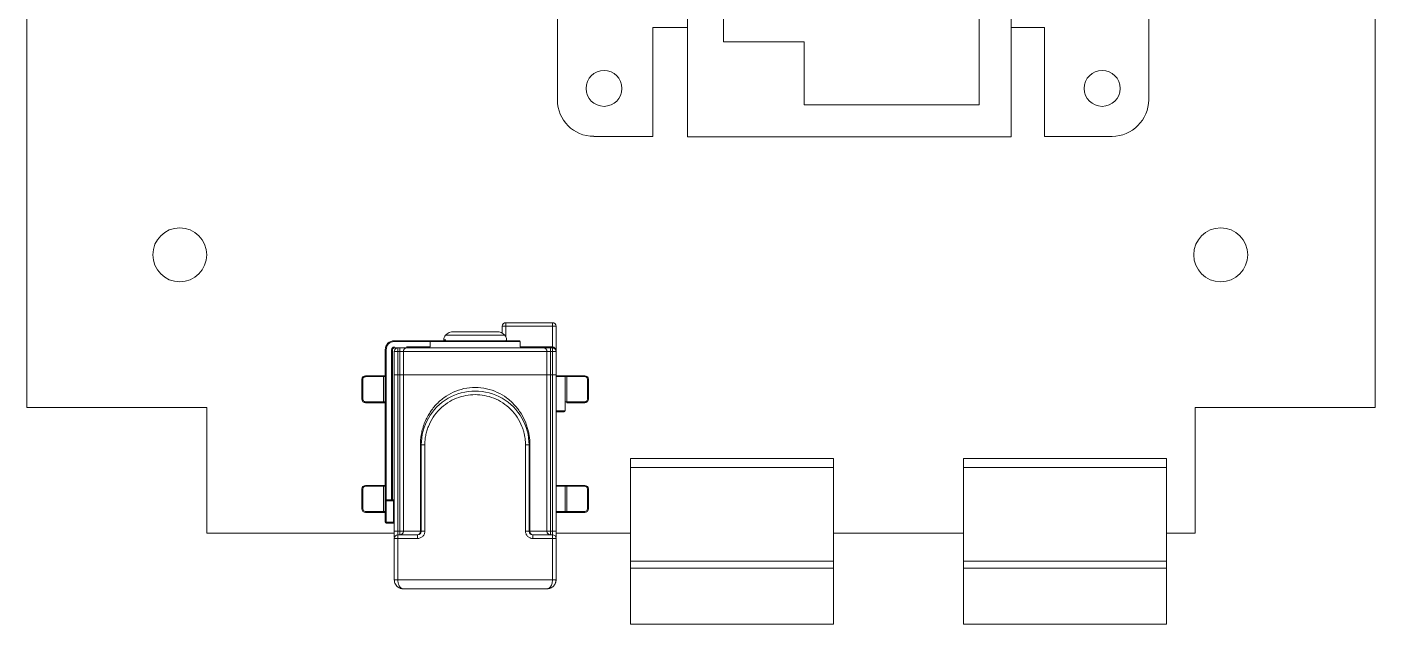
# Model space of a CAD drawing. Header units: millimetres. Extents: x 6 to 81, y 4 to 160.
# Drawn here: x 6.5 to 81.5, y 4 to 37.2 of the extents above; entities that cross this region are included whole.
import ezdxf

# ---------------------------------------------------------------- set-up
doc = ezdxf.new("R2010")
doc.units = ezdxf.units.MM

msp = doc.modelspace()

# ---------------------------------------------------------------- linework, layer by layer
at = {"color": 7, "linetype": 'Continuous', "lineweight": 15}
for p, q in [((6.483, 16.023), (6.483, 149.023)), ((81.483, 149.023), (81.483, 16.023)), ((68.89, 82.573), (68.89, 33.139)), ((35.997, 33.12), (35.997, 76.207)), ((43.236, 31.078), (43.236, 62.267)), ((61.233, 62.267), (61.233, 31.078)), ((45.231, 36.36), (45.231, 61.607)), ((59.455, 61.607), (59.455, 32.86)), ((43.236, 37.146), (41.305, 37.146)), ((41.305, 37.146), (41.305, 31.101)), ((63.098, 37.146), (61.233, 37.146)), ((63.098, 31.101), (63.098, 37.146)), ((45.231, 36.36), (49.731, 36.36)), ((49.731, 36.36), (49.731, 32.86)), ((59.455, 32.86), (49.731, 32.86)), ((41.305, 31.101), (38.015, 31.101)), ((61.233, 31.078), (43.236, 31.078)), ((66.852, 31.101), (63.098, 31.101)), ((32.919, 20.535), (35.919, 20.535)), ((32.919, 20.535), (32.919, 20.154)), ((33.119, 20.735), (33.119, 19.96)), ((33.119, 20.735), (35.719, 20.735)), ((35.719, 19.335), (35.719, 20.735)), ((35.919, 19.135), (35.919, 20.535)), ((30.392, 19.735), (26.919, 19.735)), ((26.919, 19.735), (26.919, 19.685)), ((28.919, 19.685), (28.919, 19.385)), ((32.869, 19.735), (32.446, 19.735)), ((33.919, 19.385), (33.919, 19.685)), ((26.419, 19.235), (26.419, 9.635)), ((26.469, 19.235), (26.419, 19.235)), ((26.469, 9.585), (26.469, 19.235)), ((26.819, 19.235), (26.769, 19.235)), ((26.819, 10.885), (26.819, 19.235)), ((26.919, 19.385), (26.919, 19.335)), ((26.919, 19.335), (27.423, 19.335)), ((26.919, 9.135), (26.919, 19.135)), ((26.919, 19.135), (27.423, 19.135)), ((27.119, 8.935), (27.119, 19.335)), ((27.224, 8.935), (27.224, 19.335)), ((27.423, 19.135), (27.423, 9.135)), ((28.969, 19.335), (29.869, 19.335)), ((35.719, 19.335), (33.119, 19.335)), ((35.414, 9.135), (35.414, 19.135)), ((35.414, 19.135), (35.919, 19.135)), ((35.614, 19.335), (35.614, 8.935)), ((35.719, 19.335), (35.719, 8.935)), ((35.919, 19.135), (35.919, 9.135)), ((25.119, 17.585), (25.119, 16.485)), ((25.119, 17.585), (25.169, 17.585)), ((25.169, 17.585), (25.169, 16.485)), ((26.442, 17.785), (25.319, 17.785)), ((25.319, 17.785), (25.319, 17.735)), ((25.319, 17.735), (26.413, 17.735)), ((26.319, 16.285), (26.319, 17.785)), ((26.919, 17.835), (27.423, 17.835)), ((35.919, 17.835), (35.414, 17.835)), ((35.919, 17.735), (37.519, 17.735)), ((36.069, 17.785), (36.069, 17.785)), ((36.369, 17.785), (36.369, 17.785)), ((36.419, 17.735), (36.419, 15.835)), ((37.519, 17.785), (36.519, 17.785)), ((36.519, 17.785), (36.519, 16.285)), ((37.519, 17.735), (37.519, 17.785)), ((37.669, 16.485), (37.669, 17.585)), ((37.669, 17.585), (37.719, 17.585)), ((37.719, 16.485), (37.719, 17.585)), ((16.483, 16.023), (6.483, 16.023)), ((16.483, 9.023), (16.483, 16.023)), ((25.169, 16.485), (25.119, 16.485)), ((25.319, 16.335), (26.413, 16.335)), ((25.319, 16.335), (25.319, 16.285)), ((25.319, 16.285), (26.319, 16.285)), ((35.919, 15.835), (36.419, 15.835)), ((36.419, 16.335), (37.519, 16.335)), ((36.519, 16.285), (37.519, 16.285)), ((37.519, 16.335), (37.519, 16.285)), ((37.669, 16.485), (37.719, 16.485)), ((81.483, 16.023), (71.483, 16.023)), ((71.483, 16.023), (71.483, 9.023)), ((28.619, 13.935), (28.371, 13.935)), ((28.371, 9.135), (28.371, 13.935)), ((28.419, 13.935), (28.419, 9.135)), ((28.619, 13.935), (28.619, 9.135)), ((34.219, 9.135), (34.219, 13.935)), ((34.219, 13.935), (34.466, 13.935)), ((34.419, 9.135), (34.419, 13.935)), ((34.466, 13.935), (34.466, 9.135)), ((40.057, 13.176), (51.357, 13.176)), ((40.057, 3.976), (40.057, 13.176)), ((51.357, 3.976), (51.357, 13.176)), ((58.584, 13.176), (69.884, 13.176)), ((58.584, 3.976), (58.584, 13.176)), ((69.884, 3.976), (69.884, 13.176)), ((51.357, 12.676), (40.057, 12.676)), ((69.884, 12.676), (58.584, 12.676)), ((25.119, 11.485), (25.119, 10.385)), ((25.119, 11.485), (25.169, 11.485)), ((25.169, 10.385), (25.169, 11.485)), ((26.442, 11.685), (25.319, 11.685)), ((25.319, 11.685), (25.319, 11.635)), ((25.319, 11.635), (26.413, 11.635)), ((26.319, 10.185), (26.319, 11.685)), ((35.919, 11.635), (37.519, 11.635)), ((36.069, 11.685), (36.069, 11.685)), ((36.369, 11.685), (36.369, 11.685)), ((36.419, 10.235), (36.419, 11.635)), ((37.519, 11.685), (36.519, 11.685)), ((36.519, 11.685), (36.519, 10.185)), ((37.519, 11.635), (37.519, 11.685)), ((37.669, 11.485), (37.669, 10.385)), ((37.669, 11.485), (37.719, 11.485)), ((37.719, 10.385), (37.719, 11.485)), ((26.419, 10.835), (26.919, 10.835)), ((26.469, 10.885), (26.869, 10.885)), ((26.869, 9.585), (26.869, 10.885)), ((25.169, 10.385), (25.119, 10.385)), ((26.419, 10.235), (25.319, 10.235)), ((25.319, 10.235), (25.319, 10.185)), ((25.319, 10.185), (26.319, 10.185)), ((37.519, 10.235), (35.919, 10.235)), ((36.519, 10.185), (37.519, 10.185)), ((37.519, 10.185), (37.519, 10.235)), ((37.719, 10.385), (37.669, 10.385)), ((26.919, 9.023), (16.483, 9.023)), ((26.919, 9.635), (26.419, 9.635)), ((26.469, 9.585), (26.869, 9.585)), ((27.423, 9.135), (26.919, 9.135)), ((28.371, 9.135), (28.619, 9.135)), ((34.219, 9.135), (34.466, 9.135)), ((35.919, 9.135), (35.414, 9.135)), ((40.057, 9.023), (35.919, 9.023)), ((58.584, 9.023), (51.357, 9.023)), ((71.483, 9.023), (69.884, 9.023)), ((28.219, 8.735), (26.919, 8.735)), ((26.919, 6.435), (26.919, 8.735)), ((27.119, 8.935), (27.119, 6.435)), ((28.219, 8.935), (27.119, 8.935)), ((28.219, 8.735), (28.219, 8.935)), ((35.719, 8.935), (34.619, 8.935)), ((34.619, 8.735), (34.619, 8.935)), ((35.919, 8.735), (34.619, 8.735)), ((35.719, 6.435), (35.719, 8.935)), ((35.919, 8.735), (35.919, 6.435)), ((40.057, 7.476), (51.357, 7.476)), ((51.357, 7.076), (40.057, 7.076)), ((58.584, 7.476), (69.884, 7.476)), ((69.884, 7.076), (58.584, 7.076)), ((35.919, 6.435), (26.919, 6.435)), ((35.419, 5.935), (27.419, 5.935)), ((40.057, 3.976), (51.357, 3.976)), ((58.584, 3.976), (69.884, 3.976))]:
    msp.add_line(p, q, dxfattribs=at)
at = {"color": 8, "linetype": 'Continuous', "lineweight": 15}
for p, q in [((26.919, 19.685), (28.919, 19.685)), ((29.78, 19.787), (29.67, 19.787)), ((33.119, 19.735), (33.119, 19.735)), ((26.769, 19.235), (26.769, 10.885)), ((28.919, 19.385), (27.606, 19.385)), ((33.919, 19.385), (35.719, 19.385))]:
    msp.add_line(p, q, dxfattribs=at)
at = {"color": 8, "linetype": 'Continuous', "lineweight": 15, "flags": 128}
for points in [[(33.919, 19.685), (33.862, 19.685), (33.681, 19.685), (33.385, 19.685), (32.988, 19.685), (32.512, 19.685), (31.98, 19.685), (31.419, 19.685), (30.858, 19.685), (30.326, 19.685), (29.85, 19.685), (29.453, 19.685), (29.157, 19.685), (28.976, 19.685), (28.919, 19.685)], [(31.419, 20.035), (30.974, 20.035), (30.563, 20.035), (30.215, 20.035), (29.956, 20.035), (29.806, 20.035), (29.772, 20.035)], [(33.066, 20.035), (33.032, 20.035), (32.881, 20.035), (32.623, 20.035), (32.275, 20.035), (31.863, 20.035), (31.419, 20.035)]]:
    msp.add_lwpolyline(points, dxfattribs=at)
at = {"color": 7, "linetype": 'Continuous', "lineweight": 15, "flags": 128}
for points in [[(32.619, 20.235), (32.546, 20.235), (32.338, 20.235), (32.019, 20.235), (31.627, 20.235), (31.21, 20.235), (30.819, 20.235), (30.5, 20.235), (30.291, 20.235), (30.219, 20.235)], [(35.414, 19.135), (35.316, 19.135), (35.094, 19.135), (34.753, 19.135), (34.306, 19.135), (33.766, 19.135), (33.151, 19.135), (32.481, 19.135), (31.777, 19.135), (31.061, 19.135), (30.357, 19.135), (29.686, 19.135), (29.071, 19.135), (28.532, 19.135), (28.085, 19.135), (27.744, 19.135), (27.521, 19.135), (27.423, 19.135)], [(35.414, 17.835), (35.316, 17.835), (35.094, 17.835), (34.753, 17.835), (34.306, 17.835), (33.766, 17.835), (33.151, 17.835), (32.481, 17.835), (31.777, 17.835), (31.061, 17.835), (30.357, 17.835), (29.686, 17.835), (29.071, 17.835), (28.532, 17.835), (28.085, 17.835), (27.744, 17.835), (27.521, 17.835), (27.423, 17.835)], [(27.423, 17.835), (27.521, 17.835), (27.744, 17.835), (28.085, 17.835), (28.532, 17.835), (29.071, 17.835), (29.686, 17.835), (30.357, 17.835), (31.061, 17.835), (31.777, 17.835), (32.481, 17.835), (33.151, 17.835), (33.766, 17.835), (34.306, 17.835), (34.753, 17.835), (35.094, 17.835), (35.316, 17.835), (35.414, 17.835)], [(27.423, 9.135), (27.452, 9.135), (27.508, 9.135), (27.59, 9.135), (27.698, 9.135), (27.831, 9.135), (27.989, 9.135), (28.169, 9.135), (28.371, 9.135)], [(34.466, 9.135), (34.669, 9.135), (34.849, 9.135), (35.006, 9.135), (35.139, 9.135), (35.247, 9.135), (35.329, 9.135), (35.385, 9.135), (35.414, 9.135)]]:
    msp.add_lwpolyline(points, dxfattribs=at)
at = {"color": 7, "linetype": 'Continuous', "lineweight": 15}
for centre, radius in [((38.587, 33.768), 1), ((66.299, 33.768), 1), ((14.986, 24.511), 1.5), ((72.898, 24.511), 1.5)]:
    msp.add_circle(centre, radius, dxfattribs=at)
for centre, radius, start, end in [((38.015, 33.12), 2.018, 180.00001, 270.00001), ((66.852, 33.139), 2.038, 270.00001, 0.00001), ((33.119, 20.535), 0.2, 90.00001, 180.00001), ((33.119, 20.535), 0.2, 90.00001, 180.00001), ((35.719, 20.535), 0.2, 0.00001, 90.00001), ((35.719, 20.535), 0.2, 0.00001, 90.00001), ((26.919, 19.235), 0.5, 90.00001, 180.00001), ((28.969, 19.685), 0.05, 90.00001, 180.00001), ((30.07, 19.768), 0.4, 138.1897, 177.27061), ((29.72, 19.785), 0.05, 177.27061, 270.00001), ((30.219, 19.635), 0.6, 90.00001, 138.1897), ((32.619, 19.635), 0.6, 41.81032, 90.00001), ((32.768, 19.768), 0.4, 2.72941, 41.81032), ((33.118, 19.785), 0.05, 270.00001, 2.72941), ((33.869, 19.685), 0.05, 0.00001, 90.00001), ((26.919, 19.235), 0.1, 90.00001, 180.00001), ((27.119, 19.135), 0.2, 90.00001, 180.00001), ((27.119, 19.135), 0.2, 90.00001, 180.00001), ((27.623, 19.135), 0.2, 90.03255, 180.03251), ((35.214, 19.135), 0.2, 359.96751, 89.96747), ((35.719, 19.135), 0.2, 0.00001, 90.00001), ((25.319, 17.585), 0.2, 90.00001, 180.00001), ((25.319, 17.585), 0.2, 90.00001, 180.00001), ((26.465, 17.735), 0.0523, 152.96535, 180.0879), ((36.369, 17.735), 0.05, 0.00001, 90.00001), ((36.369, 17.735), 0.05, 0.00001, 90.00001), ((37.519, 17.585), 0.2, 0.00001, 90.00001), ((37.519, 17.585), 0.2, 0.00001, 90.00001), ((31.419, 13.935), 3, 0.00001, 180.00001), ((25.319, 16.485), 0.2, 180.00001, 270.00001), ((36.369, 15.835), 0.05, 270.00001, 0.00001), ((37.519, 16.485), 0.2, 270.00001, 0.00001), ((25.319, 11.485), 0.2, 90.00001, 180.00001), ((25.319, 11.485), 0.2, 90.00001, 180.00001), ((26.465, 11.635), 0.0523, 152.96535, 180.0879), ((36.369, 11.635), 0.05, 0.00001, 90.00001), ((37.519, 11.485), 0.2, 0.00001, 90.00001), ((37.519, 11.485), 0.2, 0.00001, 90.00001), ((26.469, 10.835), 0.05, 90.00001, 180.00001), ((26.469, 10.835), 0.05, 90.00001, 180.00001), ((26.869, 10.935), 0.05, 270.00001, 0.00001), ((26.869, 10.935), 0.05, 270.00001, 0.00001), ((25.319, 10.385), 0.2, 180.00001, 270.00001), ((36.369, 10.235), 0.05, 270.00001, 0.00001), ((36.369, 10.235), 0.05, 270.00001, 0.00001), ((37.519, 10.385), 0.2, 270.00001, 0.00001), ((26.469, 9.635), 0.05, 180.00001, 270.00001), ((26.869, 9.535), 0.05, 0.00001, 90.00001), ((27.224, 9.135), 0.2, 270.03255, 0.03251), ((28.219, 9.135), 0.2, 270.00001, 0.00001), ((28.219, 9.135), 0.2, 270.00001, 0.00001), ((28.191, 9.114), 0.181, 278.74225, 6.64987), ((34.619, 9.135), 0.2, 180.00001, 270.00001), ((34.619, 9.135), 0.2, 180.00001, 270.00001), ((34.646, 9.114), 0.181, 173.35015, 261.25777), ((35.614, 9.135), 0.2, 179.96751, 269.96747), ((27.119, 8.735), 0.2, 90.00001, 180.00001), ((27.119, 8.735), 0.2, 90.00001, 180.00001), ((35.719, 8.735), 0.2, 0.00001, 90.00001), ((35.719, 8.735), 0.2, 0.00001, 90.00001)]:
    msp.add_arc(centre, radius, start, end, dxfattribs=at)
at = {"color": 8, "linetype": 'Continuous', "lineweight": 15}
msp.add_arc((26.465, 16.335), 0.0523, 179.91212, 207.03467, dxfattribs=at)
at = {"color": 7, "linetype": 'Continuous', "lineweight": 15}
for points in [[(26.919, 19.685), (26.671, 19.685), (26.469, 19.483), (26.469, 19.235)], [(26.769, 19.235), (26.769, 19.318), (26.836, 19.385), (26.919, 19.385)], [(35.919, 17.785), (36.002, 17.785), (36.069, 17.785), (36.069, 17.785)], [(36.519, 17.785), (36.436, 17.785), (36.369, 17.785), (36.369, 17.785)], [(37.519, 17.735), (37.602, 17.735), (37.669, 17.668), (37.669, 17.585)], [(25.319, 11.635), (25.236, 11.635), (25.169, 11.568), (25.169, 11.485)], [(35.919, 11.685), (36.002, 11.685), (36.069, 11.685), (36.069, 11.685)], [(36.519, 11.685), (36.436, 11.685), (36.369, 11.685), (36.369, 11.685)], [(37.519, 11.635), (37.602, 11.635), (37.669, 11.568), (37.669, 11.485)], [(25.169, 10.385), (25.169, 10.302), (25.236, 10.235), (25.319, 10.235)], [(36.369, 10.185), (36.369, 10.185), (36.436, 10.185), (36.519, 10.185)], [(37.669, 10.385), (37.669, 10.302), (37.602, 10.235), (37.519, 10.235)]]:
    msp.add_open_spline(points, degree=3, dxfattribs=at)
for points, knots in [([(29.93, 19.735), (29.893, 19.735), (29.821, 19.735), (29.719, 19.735), (29.622, 19.735), (29.498, 19.735), (29.358, 19.735), (29.217, 19.735), (29.106, 19.735), (29.027, 19.735), (28.978, 19.735), (28.972, 19.735), (28.969, 19.735)], [0, 0, 0, 0, 0.061742, 0.123315, 0.184917, 0.246745, 0.373282, 0.500049, 0.626585, 0.753352, 0.876619, 1, 1, 1, 1]), ([(28.969, 19.735), (28.97, 19.735), (28.972, 19.735), (28.986, 19.735), (29.01, 19.735), (29.044, 19.735), (29.087, 19.735), (29.178, 19.735), (29.356, 19.735), (29.675, 19.735), (30.064, 19.735), (30.499, 19.735), (30.957, 19.735), (31.419, 19.735), (31.881, 19.735), (32.338, 19.735), (32.774, 19.735), (33.163, 19.735), (33.482, 19.735), (33.683, 19.735), (33.798, 19.735), (33.858, 19.735), (33.865, 19.735), (33.869, 19.735)], [0, 0, 0, 0, 0.0201454, 0.0401351, 0.0600485, 0.0799656, 0.0999667, 0.1201308, 0.1850772, 0.2500933, 0.3150398, 0.3800559, 0.4400079, 0.5000289, 0.5599809, 0.6200019, 0.6849484, 0.7499644, 0.8149109, 0.879927, 0.9200433, 0.9598536, 1, 1, 1, 1]), ([(29.869, 19.735), (29.878, 19.735), (29.895, 19.735), (29.919, 19.735), (29.943, 19.735), (29.965, 19.735), (29.968, 19.735), (29.969, 19.735)], [0, 0, 0, 0, 0.167535, 0.330448, 0.500633, 0.74883, 1, 1, 1, 1]), ([(29.969, 19.735), (29.968, 19.735), (29.967, 19.735), (29.953, 19.735), (29.937, 19.735), (29.93, 19.735)], [0, 0, 0, 0, 0.3390012, 0.6609988, 1, 1, 1, 1]), ([(29.995, 19.735), (30.015, 19.735), (30.045, 19.735), (30.213, 19.735), (30.332, 19.735), (30.388, 19.735)], [0, 0, 0, 0, 0.496258, 0.766516, 1, 1, 1, 1]), ([(32.908, 19.735), (32.9, 19.735), (32.885, 19.735), (32.871, 19.735), (32.87, 19.735), (32.869, 19.735)], [0, 0, 0, 0, 0.339001, 0.660999, 1, 1, 1, 1]), ([(33.869, 19.735), (33.868, 19.735), (33.867, 19.735), (33.854, 19.735), (33.835, 19.735), (33.798, 19.735), (33.732, 19.735), (33.621, 19.735), (33.48, 19.735), (33.312, 19.735), (33.123, 19.735), (32.98, 19.735), (32.908, 19.735)], [0, 0, 0, 0, 0.061742, 0.123315, 0.184917, 0.246745, 0.373282, 0.500049, 0.626585, 0.753352, 0.876619, 1, 1, 1, 1]), ([(27.224, 19.335), (27.326, 19.335), (27.425, 19.335), (27.574, 19.335), (27.618, 19.335), (27.623, 19.335)], [0, 0, 0, 0, 0.5, 0.5, 1, 1, 1, 1]), ([(27.623, 19.335), (27.67, 19.335), (28.09, 19.335), (29.503, 19.335), (30.442, 19.335), (32.395, 19.335), (33.334, 19.335), (34.748, 19.335), (35.168, 19.335), (35.215, 19.335)], [0, 0, 0, 0, 0.25, 0.25, 0.5, 0.5, 0.75, 0.75, 1, 1, 1, 1]), ([(33.869, 19.335), (33.869, 19.335), (32.771, 19.335), (30.067, 19.335), (28.969, 19.335), (28.969, 19.335)], [0, 0, 0, 0, 0.5, 0.5, 1, 1, 1, 1]), ([(35.215, 19.335), (35.219, 19.335), (35.264, 19.335), (35.412, 19.335), (35.511, 19.335), (35.614, 19.335)], [0, 0, 0, 0, 0.5, 0.5, 1, 1, 1, 1]), ([(35.719, 19.385), (35.729, 19.384), (35.75, 19.383), (35.78, 19.374), (35.809, 19.359), (35.837, 19.338), (35.871, 19.301), (35.909, 19.233), (35.915, 19.172), (35.919, 19.135)], [0, 0, 0, 0, 0.073048, 0.150403, 0.234308, 0.326528, 0.428397, 0.657145, 1, 1, 1, 1]), ([(35.919, 19.135), (35.918, 19.148), (35.917, 19.173), (35.906, 19.207), (35.893, 19.235), (35.877, 19.258), (35.855, 19.283), (35.822, 19.309), (35.772, 19.331), (35.736, 19.334), (35.719, 19.335)], [0, 0, 0, 0, 0.151332, 0.284219, 0.39872, 0.494929, 0.573012, 0.736958, 0.876549, 1, 1, 1, 1]), ([(25.319, 17.735), (25.306, 17.734), (25.28, 17.732), (25.243, 17.716), (25.207, 17.688), (25.175, 17.644), (25.171, 17.605), (25.169, 17.585)], [0, 0, 0, 0, 0.168224, 0.331133, 0.500763, 0.749586, 1, 1, 1, 1]), ([(26.319, 17.785), (26.35, 17.785), (26.38, 17.785), (26.431, 17.785), (26.45, 17.785), (26.46, 17.785)], [0, 0, 0, 0, 0.5, 0.5, 1, 1, 1, 1]), ([(36.369, 17.785), (36.369, 17.785), (36.321, 17.785), (36.153, 17.785), (36.038, 17.785), (35.919, 17.785)], [0, 0, 0, 0, 0.5, 0.5, 1, 1, 1, 1]), ([(36.069, 17.785), (36.069, 17.785), (36.116, 17.785), (36.285, 17.785), (36.4, 17.785), (36.519, 17.785)], [0, 0, 0, 0, 0.5, 0.5, 1, 1, 1, 1]), ([(28.371, 13.935), (28.372, 13.986), (28.373, 14.088), (28.384, 14.242), (28.402, 14.395), (28.427, 14.549), (28.459, 14.703), (28.499, 14.857), (28.547, 15.011), (28.619, 15.206), (28.723, 15.438), (28.868, 15.695), (29.037, 15.938), (29.29, 16.241), (29.659, 16.573), (30.188, 16.885), (30.783, 17.089), (31.423, 17.158), (32.063, 17.087), (32.657, 16.882), (33.184, 16.569), (33.627, 16.168), (33.985, 15.699), (34.2, 15.267), (34.322, 14.92), (34.388, 14.673), (34.433, 14.427), (34.461, 14.181), (34.465, 14.016), (34.466, 13.935)], [0, 0, 0, 0, 0.014889, 0.029864, 0.044997, 0.060357, 0.076012, 0.092022, 0.108448, 0.125342, 0.156124, 0.188029, 0.219063, 0.250426, 0.314227, 0.375663, 0.439065, 0.500398, 0.561829, 0.625366, 0.686584, 0.750145, 0.814046, 0.874978, 0.901707, 0.927324, 0.952067, 0.976198, 1, 1, 1, 1]), ([(34.219, 13.935), (34.218, 13.994), (34.216, 14.111), (34.199, 14.287), (34.172, 14.46), (34.133, 14.631), (34.084, 14.8), (33.979, 15.09), (33.776, 15.484), (33.412, 15.928), (32.968, 16.292), (32.47, 16.549), (31.947, 16.702), (31.419, 16.751), (30.891, 16.702), (30.368, 16.549), (29.87, 16.293), (29.426, 15.928), (29.061, 15.484), (28.845, 15.064), (28.726, 14.717), (28.664, 14.46), (28.626, 14.199), (28.621, 14.023), (28.619, 13.935)], [0, 0, 0, 0, 0.0201459, 0.0401357, 0.0600485, 0.0799647, 0.0999644, 0.1201268, 0.1850753, 0.2500848, 0.3150333, 0.3800428, 0.4399971, 0.5000117, 0.5599659, 0.6199805, 0.684929, 0.7499385, 0.8148871, 0.8798966, 0.9100465, 0.9399335, 0.9698279, 1, 1, 1, 1]), ([(25.169, 16.485), (25.17, 16.472), (25.171, 16.446), (25.187, 16.409), (25.215, 16.373), (25.26, 16.341), (25.299, 16.337), (25.319, 16.335)], [0, 0, 0, 0, 0.168224, 0.3311335, 0.500763, 0.7495865, 1, 1, 1, 1]), ([(26.46, 16.285), (26.45, 16.285), (26.431, 16.285), (26.38, 16.285), (26.35, 16.285), (26.319, 16.285)], [0, 0, 0, 0, 0.5, 0.5, 1, 1, 1, 1]), ([(35.919, 15.785), (36.038, 15.785), (36.153, 15.785), (36.321, 15.785), (36.369, 15.785), (36.369, 15.785)], [0, 0, 0, 0, 0.5, 0.5, 1, 1, 1, 1]), ([(37.519, 16.335), (37.532, 16.336), (37.558, 16.337), (37.595, 16.353), (37.631, 16.381), (37.663, 16.426), (37.667, 16.465), (37.669, 16.485)], [0, 0, 0, 0, 0.168224, 0.3311335, 0.500763, 0.7495865, 1, 1, 1, 1]), ([(26.319, 11.685), (26.35, 11.685), (26.38, 11.685), (26.431, 11.685), (26.45, 11.685), (26.46, 11.685)], [0, 0, 0, 0, 0.5, 0.5, 1, 1, 1, 1]), ([(36.369, 11.685), (36.369, 11.685), (36.321, 11.685), (36.153, 11.685), (36.038, 11.685), (35.919, 11.685)], [0, 0, 0, 0, 0.5, 0.5, 1, 1, 1, 1]), ([(36.069, 11.685), (36.069, 11.685), (36.116, 11.685), (36.285, 11.685), (36.4, 11.685), (36.519, 11.685)], [0, 0, 0, 0, 0.5, 0.5, 1, 1, 1, 1]), ([(26.319, 10.185), (26.339, 10.185), (26.375, 10.185), (26.404, 10.185), (26.417, 10.185)], [0, 0, 0, 0, 0.5454335, 1, 1, 1, 1]), ([(35.919, 10.185), (36.038, 10.185), (36.153, 10.185), (36.321, 10.185), (36.369, 10.185), (36.369, 10.185)], [0, 0, 0, 0, 0.5, 0.5, 1, 1, 1, 1]), ([(26.919, 8.796), (26.919, 8.797), (26.919, 8.811), (26.919, 8.851), (26.919, 8.913), (26.919, 9.007), (26.919, 9.085), (26.919, 9.135)], [0, 0, 0, 0, 0.023768, 0.227393, 0.426382, 0.63001, 1, 1, 1, 1]), ([(28.619, 9.135), (28.618, 9.118), (28.617, 9.085), (28.607, 9.035), (28.589, 8.978), (28.556, 8.914), (28.504, 8.851), (28.44, 8.798), (28.369, 8.762), (28.294, 8.739), (28.244, 8.736), (28.219, 8.735)], [0, 0, 0, 0, 0.079597, 0.159223, 0.240129, 0.368602, 0.500069, 0.628543, 0.760011, 0.879282, 1, 1, 1, 1]), ([(34.619, 8.735), (34.602, 8.735), (34.569, 8.737), (34.519, 8.746), (34.462, 8.765), (34.398, 8.798), (34.335, 8.85), (34.282, 8.913), (34.246, 8.984), (34.223, 9.059), (34.22, 9.11), (34.219, 9.135)], [0, 0, 0, 0, 0.079597, 0.159223, 0.240129, 0.368602, 0.500069, 0.628543, 0.760011, 0.879282, 1, 1, 1, 1]), ([(35.919, 9.135), (35.919, 9.085), (35.919, 9.007), (35.919, 8.914), (35.919, 8.851), (35.919, 8.806), (35.919, 8.788), (35.919, 8.782)], [0, 0, 0, 0, 0.344688, 0.530068, 0.719768, 0.905149, 1, 1, 1, 1]), ([(27.224, 8.935), (27.228, 8.935), (27.236, 8.935), (27.259, 8.935), (27.291, 8.935), (27.333, 8.935), (27.383, 8.935), (27.443, 8.935), (27.528, 8.935), (27.648, 8.935), (27.813, 8.935), (28.001, 8.935), (28.146, 8.935), (28.219, 8.935)], [0, 0, 0, 0, 0.071807, 0.143227, 0.214416, 0.285534, 0.356739, 0.428191, 0.500046, 0.625423, 0.749974, 0.874549, 1, 1, 1, 1]), ([(34.619, 8.935), (34.661, 8.935), (34.745, 8.935), (34.862, 8.935), (34.971, 8.935), (35.072, 8.935), (35.165, 8.935), (35.25, 8.935), (35.346, 8.935), (35.444, 8.935), (35.53, 8.935), (35.59, 8.935), (35.606, 8.935), (35.614, 8.935)], [0, 0, 0, 0, 0.071807, 0.143227, 0.214416, 0.285534, 0.356739, 0.428191, 0.500046, 0.625423, 0.749974, 0.874549, 1, 1, 1, 1]), ([(27.419, 5.935), (27.399, 5.936), (27.363, 5.937), (27.312, 5.946), (27.271, 5.957), (27.213, 5.977), (27.142, 6.014), (27.055, 6.086), (26.981, 6.183), (26.928, 6.306), (26.922, 6.393), (26.919, 6.435)], [0, 0, 0, 0, 0.080505, 0.15016, 0.208963, 0.256917, 0.399662, 0.52503, 0.694196, 0.85157, 1, 1, 1, 1]), ([(27.119, 6.435), (27.119, 6.414), (27.12, 6.372), (27.128, 6.309), (27.14, 6.247), (27.157, 6.187), (27.18, 6.131), (27.21, 6.072), (27.253, 6.014), (27.303, 5.971), (27.36, 5.941), (27.397, 5.937), (27.419, 5.935)], [0, 0, 0, 0, 0.073411, 0.148665, 0.226167, 0.306291, 0.389375, 0.475722, 0.600916, 0.743568, 0.850121, 1, 1, 1, 1]), ([(35.419, 5.935), (35.431, 5.936), (35.452, 5.937), (35.483, 5.946), (35.508, 5.957), (35.543, 5.977), (35.585, 6.014), (35.638, 6.086), (35.681, 6.183), (35.713, 6.306), (35.717, 6.393), (35.719, 6.435)], [0, 0, 0, 0, 0.080505, 0.15016, 0.208963, 0.256917, 0.399662, 0.52503, 0.694196, 0.85157, 1, 1, 1, 1]), ([(35.919, 6.435), (35.918, 6.414), (35.917, 6.372), (35.904, 6.309), (35.884, 6.247), (35.855, 6.187), (35.818, 6.131), (35.767, 6.072), (35.696, 6.014), (35.612, 5.971), (35.518, 5.941), (35.455, 5.937), (35.419, 5.935)], [0, 0, 0, 0, 0.0734115, 0.1486647, 0.226167, 0.3062913, 0.3893754, 0.4757222, 0.600916, 0.7435679, 0.8501211, 1, 1, 1, 1]), ([(34.869, 5.935), (34.869, 5.935), (33.323, 5.935), (29.515, 5.935), (27.969, 5.935), (27.969, 5.935)], [0, 0, 0, 0, 0.5, 0.5, 1, 1, 1, 1])]:
    msp.add_open_spline(points, degree=3, knots=knots, dxfattribs=at)

doc.saveas('drawing.dxf')
